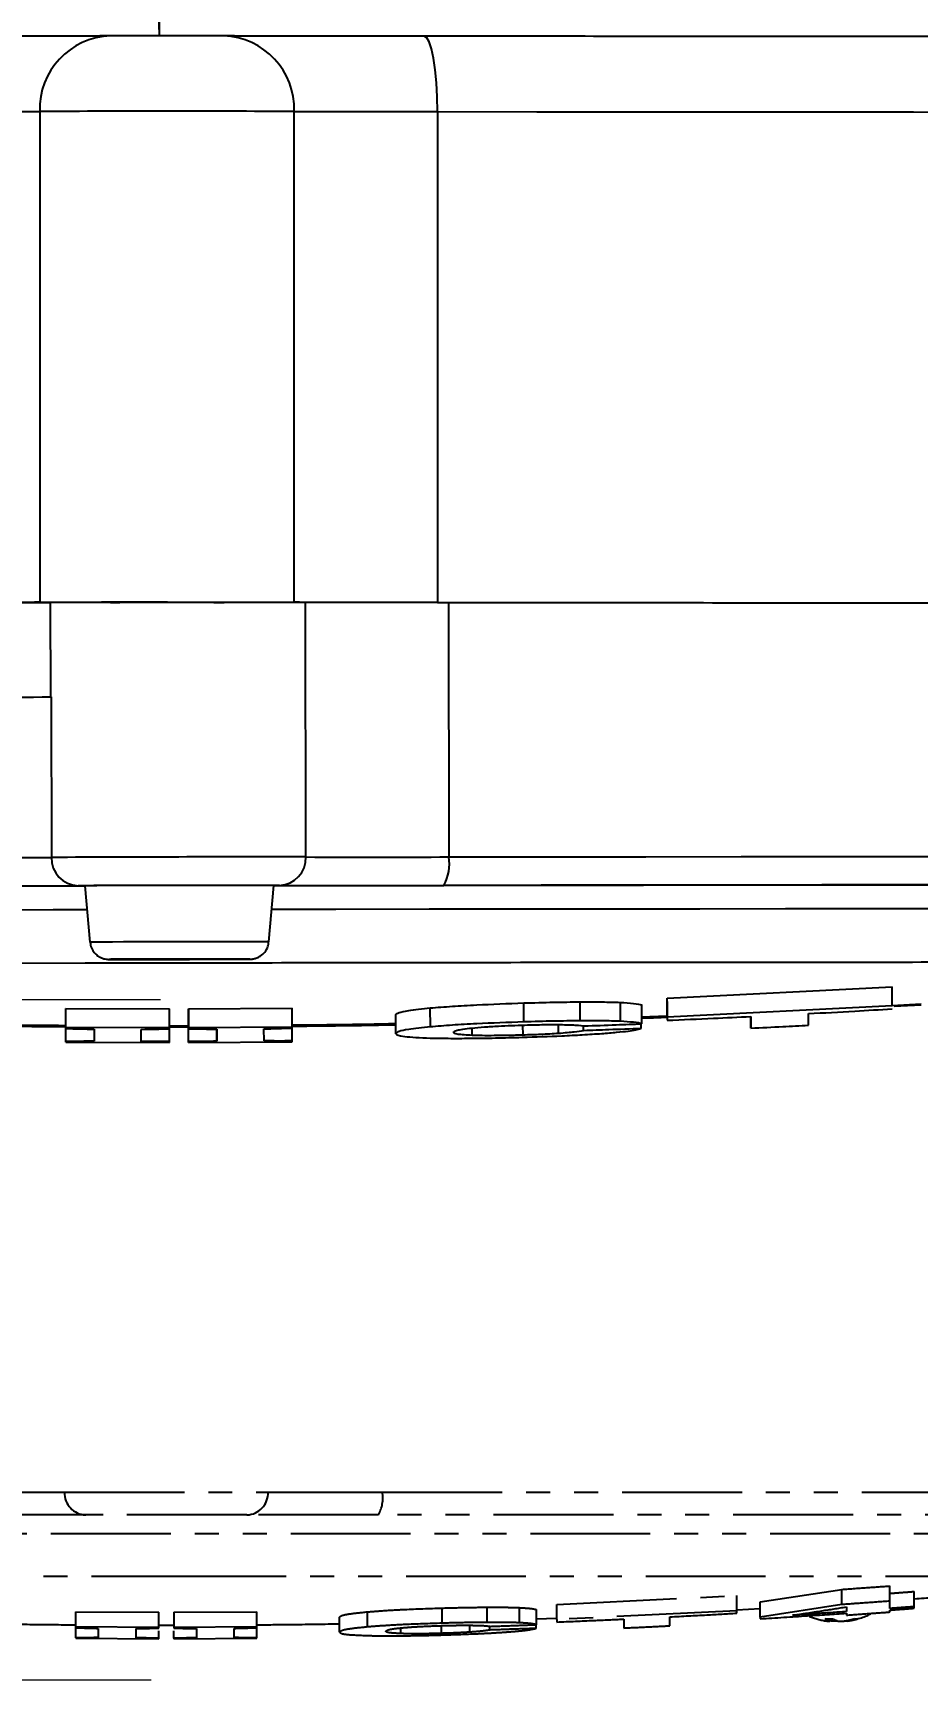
# Model space of a CAD drawing. Header units: millimetres. Extents: x 2104 to 4053, y 855 to 2233.
# Drawn here: x 2939.2 to 2986, y 954.3 to 1041.6 of the extents above; entities that cross this region are included whole.
import ezdxf

# ---------------------------------------------------------------- set-up
doc = ezdxf.new("R2010")
doc.units = ezdxf.units.MM
doc.linetypes.add('PHANTOM', pattern=[12.7, 6.35, -1.27, 1.27, -1.27, 1.27, -1.27])
doc.layers.add('标注', color=3, linetype='Continuous', lineweight=13)
doc.styles.add('SLDTEXTSTYLE1', font='txt.shx', dxfattribs={"width": 0.7, "bigfont": 'gbcbig.shx'})
doc.styles.get("Standard").update_dxf_attribs({"font": 'arial.ttf'})
doc.dimstyles.new('AM_ISO', dxfattribs={"dimtxt": 3.5, "dimasz": 3.5, "dimexe": 1, "dimexo": 1, "dimgap": 1.5, "dimtad": 1, "dimdsep": 46, "dimtxsty": 'Standard', "dimcen": 0, "dimclrd": 256, "dimclre": 256, "dimclrt": 2, "dimadec": 0, "dimazin": 2, "dimtp": 0.1, "dimtm": 0.1, "dimtfac": 0.71, "dimtdec": 3, "dimtmove": 0, "dimatfit": 3, "dimfxl": 0, "dimlwd": -1, "dimlwe": -1, "dimarcsym": 0})
doc.dimstyles.new('SLDDIMSTYLE12$0', dxfattribs={"dimtxt": 12, "dimasz": 10, "dimexe": 0, "dimexo": 0.0625, "dimgap": 0.875, "dimtad": 1, "dimdec": 1, "dimlfac": 1.8, "dimrnd": 1e-09, "dimzin": 12, "dimdsep": 46, "dimtxsty": 'SLDTEXTSTYLE1', "dimcen": 0.09, "dimdle": 8.16, "dimclrd": 3, "dimclre": 3, "dimadec": 0, "dimazin": 3, "dimtfac": 1, "dimtdec": 1, "dimtofl": 0, "dimtmove": 0, "dimatfit": 3, "dimfxl": 0, "dimfrac": 2, "dimtolj": 1, "dimlwd": 5, "dimlwe": 5, "dimarcsym": 0})

# ---------------------------------------------------------------- blocks, each defined once
blk = doc.blocks.new('*D54')
at = {"layer": 'Defpoints', "color": 0, "transparency": 16777216}
for p in [(2945.26, 1229.699), (2795.994, 990.362), (2946.013, 990.362)]:
    blk.add_point(p, dxfattribs=at)
at = {"layer": '标注', "linetype": 'ByBlock', "transparency": 16777216}
for p, q in [((2944.26, 1229.699), (2794.994, 1229.699)), ((2795.994, 1226.199), (2795.994, 993.862)), ((2945.013, 990.362), (2794.994, 990.362))]:
    blk.add_line(p, q, dxfattribs=at)
at = {"layer": '标注', "transparency": 16777216}
for points in [[(2795.411, 1226.199), (2796.578, 1226.199), (2795.994, 1229.699)], [(2795.411, 993.862), (2796.578, 993.862), (2795.994, 990.362)]]:
    blk.add_solid(points, dxfattribs=at)
at = {"layer": '标注', "color": 2, "transparency": 16777216, "insert": (2785.352, 1096.808), "char_height": 8, "attachment_point": 5, "rotation": 90}
blk.add_mtext('\\A1;{\\fSimSun|b0|i0|c134|p2;\\H2.28571x;245}', dxfattribs=at)
blk = doc.blocks.new('*D55')
at = {"layer": 'Defpoints', "color": 0, "transparency": 16777216}
for p in [(2946.013, 990.362), (2795.958, 954.327), (2945.523, 954.327)]:
    blk.add_point(p, dxfattribs=at)
at = {"layer": '标注', "color": 3, "lineweight": 5, "transparency": 16777216}
blk.add_line((2945.95, 990.362), (2795.958, 990.362), dxfattribs=at)
at = {"layer": '标注', "color": 3, "linetype": 'Continuous', "lineweight": 5, "transparency": 16777216}
for p, q in [((2795.958, 980.362), (2795.958, 964.327)), ((2945.461, 954.327), (2795.958, 954.327))]:
    blk.add_line(p, q, dxfattribs=at)
at = {"layer": '标注', "color": 3, "transparency": 16777216}
for points in [[(2794.291, 980.362), (2797.624, 980.362), (2795.958, 990.362)], [(2794.291, 964.327), (2797.624, 964.327), (2795.958, 954.327)]]:
    blk.add_solid(points, dxfattribs=at)
at = {"layer": '标注', "color": 0, "transparency": 16777216, "insert": (2783.654, 971.168), "char_height": 10, "attachment_point": 5, "rotation": 90, "style": 'SLDTEXTSTYLE1'}
blk.add_mtext('\\A1;{\\H2.28571x;45}', dxfattribs=at)

msp = doc.modelspace()

# ---------------------------------------------------------------- linework, layer by layer
at = {"color": 7, "linetype": 'Continuous', "lineweight": 25}
for p, q in [((2945.895, 1041.393), (2945.788, 1046.393)), ((2945.895, 1041.409), (2945.895, 1046.393)), ((2939.553, 1037.411), (2939.553, 1011.411)), ((2953.033, 1011.423), (2953.033, 1037.411)), ((2960.625, 1037.399), (2960.625, 1011.399)), ((2940.112, 1011.398), (2940.12, 1006.398)), ((2953.657, 997.922), (2953.634, 1011.422)), ((2961.207, 1011.398), (2961.23, 997.923)), ((2940.162, 1006.399), (2940.177, 997.899)), ((2941.948, 996.397), (2942.214, 993.41)), ((2943.948, 996.408), (2943.948, 996.408)), ((2949.948, 996.418), (2949.948, 996.419)), ((2951.692, 993.426), (2951.948, 996.414)), ((2965.195, 989.186), (2965.193, 990.188)), ((2968.178, 989.244), (2968.177, 990.247)), ((2970.302, 990.22), (2970.304, 989.218)), ((2972.789, 990.439), (2984.703, 991.045)), ((2972.791, 989.436), (2972.789, 990.439)), ((2972.79, 990.274), (2972.791, 989.271)), ((2984.704, 990.041), (2984.703, 991.045)), ((2940.931, 989.897), (2946.431, 989.879)), ((2940.932, 988.895), (2940.931, 989.897)), ((2940.933, 988.832), (2940.931, 989.834)), ((2946.432, 988.877), (2946.431, 989.879)), ((2947.431, 989.88), (2952.931, 989.917)), ((2947.431, 989.818), (2947.431, 989.88)), ((2947.431, 989.88), (2947.432, 988.878)), ((2947.433, 988.816), (2947.431, 989.818)), ((2952.932, 988.915), (2952.931, 989.917)), ((2958.414, 988.561), (2958.412, 989.562)), ((2960.246, 988.922), (2960.244, 989.924)), ((2971.416, 989.453), (2972.791, 989.505)), ((2971.447, 989.086), (2971.446, 990.088)), ((2984.704, 990.041), (2972.791, 989.436)), ((2977.221, 989.47), (2977.222, 988.857)), ((2977.222, 988.857), (2977.221, 989.47)), ((2980.276, 989.011), (2980.275, 989.625)), ((2984.704, 990.059), (2986.252, 990.15)), ((2986.252, 990.079), (2984.816, 990)), ((2946.432, 988.877), (2940.932, 988.895)), ((2940.934, 988.158), (2940.933, 988.832)), ((2940.934, 988.117), (2940.933, 988.832)), ((2942.433, 988.798), (2942.434, 988.165)), ((2942.433, 988.798), (2942.434, 988.165)), ((2944.934, 988.157), (2944.933, 988.79)), ((2946.432, 988.986), (2946.932, 988.986)), ((2946.932, 988.903), (2946.432, 988.903)), ((2946.433, 988.814), (2946.432, 988.877)), ((2946.434, 988.14), (2946.433, 988.814)), ((2946.932, 988.986), (2947.432, 988.988)), ((2947.432, 988.905), (2946.932, 988.903)), ((2947.432, 989.101), (2947.432, 989.142)), ((2952.932, 988.915), (2947.432, 988.878)), ((2947.432, 988.878), (2947.433, 988.816)), ((2947.434, 988.141), (2947.433, 988.816)), ((2947.434, 988.1), (2947.433, 988.816)), ((2948.933, 988.796), (2948.934, 988.164)), ((2948.934, 988.164), (2948.933, 988.796)), ((2951.434, 988.181), (2951.433, 988.813)), ((2952.934, 988.178), (2952.932, 988.853)), ((2962.464, 988.47), (2962.464, 988.858)), ((2965.155, 988.486), (2965.154, 989.017)), ((2967.039, 988.572), (2967.038, 989.041)), ((2968.362, 988.72), (2968.362, 988.976)), ((2971.417, 988.833), (2971.417, 989.085)), ((2940.934, 988.117), (2946.434, 988.099)), ((2946.434, 988.099), (2946.434, 988.14)), ((2947.434, 988.141), (2947.434, 988.1)), ((2947.434, 988.1), (2952.934, 988.137))]:
    msp.add_line(p, q, dxfattribs=at)
at = {"color": 7, "linetype": 'PHANTOM', "lineweight": 25}
for p, q in [((2934.807, 964.277), (2940.865, 964.277)), ((2940.865, 964.277), (2951.649, 964.277)), ((2951.649, 964.277), (2957.707, 964.277)), ((2957.707, 964.277), (3009.224, 964.277)), ((2941.988, 963.077), (2935.021, 963.077)), ((2950.526, 963.077), (2941.988, 963.077)), ((2957.492, 963.077), (2950.526, 963.077)), ((3008.044, 963.077), (2957.492, 963.077)), ((2889.347, 962.087), (3003.166, 962.087)), ((2891.491, 959.826), (2946.257, 959.826)), ((2966.944, 958.332), (2976.476, 958.8)), ((2976.476, 957.997), (2976.476, 958.8)), ((2977.714, 958.468), (2982.048, 959.13)), ((2982.048, 958.327), (2982.048, 959.13)), ((2984.59, 958.508), (2984.59, 959.312)), ((2985.885, 958.214), (2985.885, 959.017)), ((2941.457, 957.942), (2945.857, 957.92)), ((2941.457, 957.14), (2941.457, 957.942)), ((2945.857, 957.118), (2945.857, 957.92)), ((2946.657, 957.92), (2951.057, 957.942)), ((2946.657, 957.92), (2946.657, 957.118)), ((2951.057, 957.14), (2951.057, 957.942)), ((2956.908, 957.138), (2956.908, 957.94)), ((2960.867, 957.34), (2960.867, 958.141)), ((2963.254, 957.383), (2963.254, 958.185)), ((2964.955, 958.163), (2964.955, 957.361)), ((2965.869, 957.259), (2965.869, 958.061)), ((2966.944, 957.53), (2966.944, 958.332)), ((2976.476, 957.997), (2966.944, 957.53)), ((2976.476, 958.043), (2977.714, 958.114)), ((2977.714, 957.665), (2977.714, 958.468)), ((2982.048, 958.327), (2977.714, 957.665)), ((2984.59, 958.117), (2984.59, 958.508)), ((2945.857, 957.118), (2941.457, 957.14)), ((2941.457, 956.572), (2941.457, 957.126)), ((2942.657, 957.063), (2942.657, 956.575)), ((2944.657, 956.565), (2944.657, 957.053)), ((2945.857, 957.233), (2946.257, 957.232)), ((2945.857, 957.07), (2945.857, 957.118)), ((2946.257, 957.232), (2946.657, 957.233)), ((2951.057, 957.14), (2946.657, 957.118)), ((2946.657, 957.118), (2946.657, 957.07)), ((2947.857, 957.053), (2947.857, 956.565)), ((2949.857, 956.575), (2949.857, 957.063)), ((2951.057, 956.572), (2951.057, 957.092)), ((2955.441, 956.861), (2955.441, 957.662)), ((2958.682, 956.788), (2958.682, 957.087)), ((2960.834, 956.799), (2960.834, 957.209)), ((2962.342, 956.864), (2962.342, 957.226)), ((2963.401, 956.978), (2963.401, 957.175)), ((2965.845, 957.574), (2966.944, 957.614)), ((2965.845, 957.064), (2965.845, 957.258)), ((2970.488, 957.555), (2970.488, 957.083)), ((2972.932, 957.202), (2972.932, 957.675)), ((2981.387, 957.452), (2981.387, 957.573)), ((2981.406, 957.444), (2981.406, 957.573)), ((2981.44, 957.452), (2981.44, 957.574)), ((2981.754, 957.482), (2981.754, 957.452)), ((2982.179, 957.457), (2982.179, 957.444)), ((2982.328, 957.481), (2982.328, 957.452)), ((2941.457, 956.54), (2945.857, 956.518)), ((2945.857, 956.55), (2945.857, 956.93)), ((2945.857, 956.518), (2945.857, 956.55)), ((2946.657, 956.55), (2946.657, 956.93)), ((2946.657, 956.55), (2946.657, 956.518)), ((2946.657, 956.518), (2951.057, 956.54))]:
    msp.add_line(p, q, dxfattribs=at)
at = {"color": 7, "linetype": 'Continuous', "lineweight": 25, "flags": 128}
for points in [[(2960.625, 1037.399), (2960.612, 1038.179), (2960.572, 1038.929), (2960.507, 1039.62), (2960.419, 1040.225), (2960.313, 1040.721), (2960.191, 1041.09), (2960.059, 1041.316), (2959.922, 1041.391)], [(2960.625, 1037.399), (2965.888, 1037.397), (2971.063, 1037.394), (2976.128, 1037.391), (2981.058, 1037.386), (2985.833, 1037.382), (2990.43, 1037.377), (2994.828, 1037.371), (2999.008, 1037.364), (3002.951, 1037.357), (3006.638, 1037.35), (3010.054, 1037.342), (3013.182, 1037.334), (3016.009, 1037.325), (3018.522, 1037.316), (3020.708, 1037.307), (3022.56, 1037.298), (3024.068, 1037.288), (3025.224, 1037.278)], [(2951.995, 1011.424), (2952.912, 1011.423), (2953.634, 1011.422)], [(2961.23, 997.923), (2966.489, 997.93), (2971.659, 997.936), (2976.718, 997.941), (2981.642, 997.945), (2986.409, 997.949), (2990.997, 997.951), (2995.385, 997.953), (2999.555, 997.954), (3003.486, 997.954), (3007.161, 997.952), (3010.563, 997.95), (3013.678, 997.947), (3016.49, 997.944), (3018.988, 997.939), (3021.159, 997.933), (3022.995, 997.927), (3024.486, 997.92), (3025.626, 997.912)], [(2941.95, 996.375), (2941.897, 996.375), (2936.9, 996.366), (2931.952, 996.356), (2927.079, 996.345), (2922.305, 996.334), (2917.654, 996.322), (2913.148, 996.31), (2908.81, 996.298), (2904.663, 996.286), (2900.726, 996.273), (2897.019, 996.26), (2893.56, 996.247), (2890.368, 996.235), (2887.457, 996.222), (2884.843, 996.209), (2882.537, 996.197), (2880.553, 996.185), (2878.899, 996.173), (2877.584, 996.162), (2876.614, 996.151), (2875.995, 996.14), (2875.729, 996.13), (2875.718, 996.128)], [(2946.92, 996.415), (2945.574, 996.413), (2944.32, 996.41), (2943.243, 996.406), (2942.416, 996.403), (2941.897, 996.399), (2941.72, 996.397), (2941.897, 996.394), (2941.948, 996.394)], [(2951.948, 996.412), (2952.12, 996.414), (2951.942, 996.417), (2951.423, 996.418), (2950.597, 996.419), (2949.52, 996.418), (2948.265, 996.417), (2946.92, 996.415)], [(3018.121, 996.372), (3018.11, 996.374), (3017.844, 996.383), (3017.225, 996.392), (3016.255, 996.399), (3014.94, 996.406), (3013.287, 996.412), (3011.302, 996.418), (3008.997, 996.422), (3006.382, 996.426), (3003.471, 996.428), (3000.279, 996.43), (2996.821, 996.431), (2993.114, 996.431), (2989.177, 996.43), (2985.029, 996.429), (2980.692, 996.426), (2976.186, 996.422), (2971.534, 996.418), (2966.76, 996.413), (2961.887, 996.407), (2956.94, 996.4), (2951.946, 996.392)], [(3024.153, 996.409), (3023.034, 996.417), (3021.571, 996.424), (3019.77, 996.43), (3017.639, 996.435), (3015.188, 996.44), (3012.428, 996.444), (3009.372, 996.447), (3006.034, 996.449), (3002.427, 996.45), (2998.57, 996.45), (2994.479, 996.449), (2990.173, 996.448), (2985.671, 996.445), (2980.993, 996.442), (2976.162, 996.437), (2971.198, 996.432), (2966.124, 996.426), (2960.964, 996.42)], [(2875.785, 994.891), (2875.961, 994.901), (2876.488, 994.911), (2877.363, 994.922), (2878.582, 994.933), (2880.139, 994.945), (2882.026, 994.957), (2884.234, 994.969), (2886.752, 994.982), (2889.568, 994.994), (2892.667, 995.007), (2896.034, 995.02), (2899.653, 995.032), (2903.506, 995.045), (2907.574, 995.057), (2911.836, 995.07), (2916.271, 995.082), (2920.859, 995.093), (2925.575, 995.104), (2930.396, 995.115), (2935.3, 995.125), (2940.26, 995.135), (2942.06, 995.139)], [(2951.84, 995.155), (2955.242, 995.161), (2960.186, 995.168), (2965.065, 995.174), (2969.854, 995.179), (2974.529, 995.184), (2979.069, 995.188), (2983.449, 995.191), (2987.648, 995.193), (2991.646, 995.194), (2995.423, 995.194), (2998.961, 995.194), (3002.24, 995.192), (3005.247, 995.19), (3007.965, 995.187), (3010.381, 995.182), (3012.483, 995.177), (3014.261, 995.172), (3015.706, 995.165), (3016.811, 995.158), (3017.571, 995.15), (3017.981, 995.141), (3018.059, 995.135)], [(2878.476, 992.068), (2878.55, 992.076), (2878.969, 992.086), (2879.745, 992.097), (2880.874, 992.108), (2882.35, 992.119), (2884.166, 992.131), (2886.311, 992.143), (2888.775, 992.155), (2891.544, 992.168), (2894.604, 992.18), (2897.939, 992.193), (2901.531, 992.206), (2905.362, 992.218), (2909.411, 992.23), (2913.658, 992.243), (2918.079, 992.254), (2922.651, 992.266), (2927.352, 992.277), (2932.155, 992.287), (2937.035, 992.298), (2941.968, 992.307), (2946.927, 992.316)], [(2948.384, 992.501), (2949.383, 992.504), (2950.144, 992.507), (2950.593, 992.51), (2950.686, 992.512), (2950.414, 992.514), (2949.803, 992.515), (2948.913, 992.515), (2947.832, 992.514), (2946.664, 992.512), (2945.526, 992.51), (2944.527, 992.507), (2943.766, 992.504), (2943.316, 992.501), (2943.213, 992.499)]]:
    msp.add_lwpolyline(points, dxfattribs=at)
at = {"color": 7, "linetype": 'PHANTOM', "lineweight": 25, "flags": 128}
msp.add_lwpolyline([(2981.792, 957.466), (2981.784, 957.463), (2981.754, 957.452)], dxfattribs=at)
at = {"color": 7, "linetype": 'Continuous', "lineweight": 25}
for centre, radius, start, end in [((2943.428, 1037.533), 3.877, 91.86977, 181.80319), ((2948.046, 494.772), 546.642, 89.80869, 90.2432), ((2949.162, 1037.537), 3.873, 358.13314, 88.05866), ((2932.443, 3152.804), 2115.405, 269.988017, 270.192574), ((2946.3, -1229.286), 2266.706, 89.829797, 90.170542), ((2960.189, 3188.766), 2151.367, 269.809417, 270.011615), ((2929.501, 3118.53), 2107.158, 270.090606, 270.288526), ((2948.79, -753.549), 1764.969, 90.079983, 90.281729), ((2955.43, 1655.501), 644.081, 269.840259, 269.96665), ((2929.385, 3133.638), 2127.267, 270.086324, 270.290278), ((2929.4, 3125.138), 2127.267, 270.086324, 270.290278), ((2941.632, 997.855), 1.456, 178.27966, 268.1007), ((2950.789, -1262.331), 2260.255, 89.927294, 90.269014), ((2952.202, 997.873), 1.456, 272.09558, 1.91662), ((2957.146, 3125.167), 2127.249, 269.90603, 270.109985), ((2958.918, 997.556), 2.34, 330.93586, 9.01036), ((2929.19, 3442.726), 2446.357, 270.086324, 270.290278), ((2950.037, -823.357), 1819.776, 89.930149, 90.266159), ((2948.739, -49.112), 1045.531, 89.82415, 90.372159), ((2956.268, 3442.751), 2446.336, 269.90603, 270.109985), ((2948.651, 2.548), 990.883, 89.82415, 90.372159), ((2943.516, 1010.247), 17.751, 269.02169, 270.18065), ((2944.674, 2315.636), 1323.139, 269.952264, 270.160643)]:
    msp.add_arc(centre, radius, start, end, dxfattribs=at)
at = {"color": 7, "linetype": 'PHANTOM', "lineweight": 25}
for centre, radius, start, end in [((2942.028, 964.239), 1.164, 178.17325, 268.0486), ((2950.486, 964.239), 1.164, 271.9514, 1.82675), ((2955.869, 963.986), 1.861, 330.73437, 8.97898), ((2981.792, 961.416), 4, 248.43538, 262.15499), ((2981.37, 961.402), 3.829, 266.67916, 273.32084), ((2981.639, 958.213), 0.801, 232.24271, 251.69932), ((2982.082, 958.213), 0.801, 232.24271, 251.69932), ((2981.696, 960.869), 3.446, 277.47658, 287.3325), ((2981.879, 960.869), 3.446, 277.47658, 287.3325), ((2981.792, 961.416), 4, 279.04035, 296.36804), ((2982.814, 958.229), 0.656, 261.96957, 278.03043)]:
    msp.add_arc(centre, radius, start, end, dxfattribs=at)
at = {"color": 7, "linetype": 'Continuous', "lineweight": 25}
for points, knots in [([(2943.302, 1041.408), (2942.808, 1041.406), (2941.802, 1041.402), (2939.278, 1041.397), (2936.213, 1041.393), (2933.877, 1041.392), (2932.728, 1041.391)], [0, 0, 0, 0, 0.245796, 0.5, 0.754204, 1, 1, 1, 1]), ([(2946.291, 1041.412), (2945.975, 1041.412), (2945.329, 1041.412), (2944.444, 1041.411), (2943.715, 1041.41), (2943.437, 1041.409), (2943.302, 1041.408)], [0, 0, 0, 0, 0.244178, 0.5, 0.755822, 1, 1, 1, 1]), ([(2949.293, 1041.408), (2949.156, 1041.409), (2948.875, 1041.41), (2948.14, 1041.411), (2947.253, 1041.412), (2946.607, 1041.412), (2946.291, 1041.412)], [0, 0, 0, 0, 0.244178, 0.5, 0.755822, 1, 1, 1, 1]), ([(2959.922, 1041.391), (2958.772, 1041.392), (2956.432, 1041.393), (2953.354, 1041.397), (2950.813, 1041.402), (2949.794, 1041.406), (2949.293, 1041.408)], [0, 0, 0, 0, 0.245796, 0.5, 0.754204, 1, 1, 1, 1]), ([(3021.291, 1041.277), (3020.777, 1041.281), (3019.74, 1041.29), (3017.275, 1041.304), (3014.108, 1041.317), (3010.179, 1041.329), (3005.53, 1041.341), (3000.228, 1041.352), (2994.349, 1041.362), (2987.982, 1041.371), (2981.256, 1041.378), (2974.279, 1041.384), (2967.174, 1041.389), (2962.325, 1041.391), (2959.922, 1041.391)], [0, 0, 0, 0, 0.079959, 0.161371, 0.244142, 0.328893, 0.414216, 0.5, 0.585778, 0.671102, 0.755858, 0.838624, 0.920039, 1, 1, 1, 1]), ([(2943.922, 1011.403), (2943.779, 1011.403), (2943.397, 1011.404), (2943.233, 1011.406), (2943.45, 1011.408), (2944.118, 1011.41), (2945.114, 1011.411), (2945.899, 1011.412), (2946.291, 1011.412)], [0, 0, 0, 0, 0.106545, 0.285236, 0.463927, 0.642618, 0.821309, 1, 1, 1, 1]), ([(2946.291, 1011.412), (2946.683, 1011.412), (2947.467, 1011.411), (2948.48, 1011.41), (2949.106, 1011.408), (2949.376, 1011.407), (2949.3, 1011.406), (2949.299, 1011.406)], [0, 0, 0, 0, 0.249506, 0.499013, 0.748519, 0.998025, 1, 1, 1, 1]), ([(2960.625, 1011.399), (2963.261, 1011.398), (2968.532, 1011.396), (2976.176, 1011.391), (2983.53, 1011.384), (2990.504, 1011.377), (2997.033, 1011.368), (3003.044, 1011.358), (3008.495, 1011.346), (3013.262, 1011.334), (3016.568, 1011.324), (3018.024, 1011.318), (3018.371, 1011.317)], [0, 0, 0, 0, 0.107373, 0.214746, 0.322119, 0.429492, 0.536866, 0.644239, 0.751612, 0.858985, 0.966358, 1, 1, 1, 1]), ([(2942.224, 993.405), (2942.239, 993.301), (2942.27, 993.103), (2942.426, 992.863), (2942.603, 992.694), (2942.78, 992.59), (2942.934, 992.534), (2943.048, 992.511), (2943.117, 992.503), (2943.149, 992.501), (2943.17, 992.5), (2943.191, 992.499), (2943.235, 992.498), (2943.31, 992.497), (2943.507, 992.497), (2943.6, 992.497)], [0, 0, 0, 0, 0.103576, 0.19975, 0.28026, 0.348068, 0.403252, 0.444498, 0.464879, 0.477985, 0.491496, 0.513354, 0.565031, 0.796248, 1, 1, 1, 1]), ([(2948.385, 992.501), (2948.556, 992.502), (2949.055, 992.503), (2949.767, 992.505), (2950.386, 992.508), (2950.629, 992.51), (2950.703, 992.512), (2950.727, 992.512), (2950.762, 992.514), (2950.809, 992.518), (2950.91, 992.532), (2951.062, 992.575), (2951.276, 992.682), (2951.492, 992.881), (2951.651, 993.146), (2951.669, 993.338), (2951.676, 993.417)], [0, 0, 0, 0, 0.098599, 0.2879, 0.477782, 0.668148, 0.716726, 0.743344, 0.752788, 0.761054, 0.775718, 0.806798, 0.843644, 0.899911, 0.958605, 1, 1, 1, 1]), ([(2945.69, 992.5), (2945.406, 992.5), (2945.066, 992.5), (2944.757, 992.5), (2944.675, 992.5), (2944.805, 992.502), (2944.937, 992.503), (2944.92, 992.504), (2945.008, 992.505), (2945.243, 992.506), (2945.554, 992.506), (2946.094, 992.508), (2946.611, 992.509), (2947.065, 992.51), (2947.335, 992.511), (2947.735, 992.511), (2948.16, 992.511), (2948.846, 992.511), (2949.153, 992.511), (2949.234, 992.511), (2949.105, 992.509), (2948.972, 992.508), (2948.989, 992.507), (2948.901, 992.506), (2948.666, 992.505), (2948.356, 992.505), (2947.816, 992.503), (2947.298, 992.502), (2946.845, 992.501), (2946.574, 992.5), (2946.177, 992.5), (2945.912, 992.5), (2945.69, 992.5)], [0, 0, 0, 0, 0.066265, 0.079332, 0.091749, 0.120574, 0.19854, 0.226761, 0.249845, 0.26589, 0.284505, 0.318085, 0.379426, 0.408251, 0.420668, 0.433735, 0.5, 0.566265, 0.579332, 0.591749, 0.620574, 0.69854, 0.726761, 0.749845, 0.76589, 0.784505, 0.818085, 0.879426, 0.908251, 0.920668, 0.933735, 1, 1, 1, 1]), ([(2946.927, 992.316), (2949.567, 992.32), (2954.959, 992.329), (2963.086, 992.34), (2971.251, 992.349), (2979.245, 992.356), (2986.849, 992.36), (2993.844, 992.362), (2999.866, 992.36), (3004.85, 992.355), (3008.798, 992.349), (3011.824, 992.34), (3013.906, 992.329), (3015.158, 992.318), (3015.309, 992.309), (3015.384, 992.304)], [0, 0, 0, 0, 0.073675, 0.150434, 0.229885, 0.311524, 0.394751, 0.478886, 0.563205, 0.640041, 0.715869, 0.790184, 0.862545, 0.932581, 1, 1, 1, 1]), ([(2960.244, 989.924), (2960.616, 989.955), (2961.33, 990.014), (2963.006, 990.111), (2964.345, 990.158), (2965.193, 990.188)], [0, 0, 0, 0, 0.285186, 0.547507, 1, 1, 1, 1]), ([(2965.193, 990.188), (2965.724, 990.203), (2966.749, 990.232), (2967.712, 990.242), (2968.177, 990.247)], [0, 0, 0, 0, 0.517483, 1, 1, 1, 1]), ([(2968.177, 990.247), (2968.584, 990.248), (2969.4, 990.25), (2970.002, 990.23), (2970.302, 990.22)], [0, 0, 0, 0, 0.4995071, 1, 1, 1, 1]), ([(2970.302, 990.22), (2970.56, 990.204), (2971.132, 990.17), (2971.335, 990.117), (2971.446, 990.088)], [0, 0, 0, 0, 0.4507327, 1, 1, 1, 1]), ([(2972.79, 990.274), (2972.79, 990.304), (2972.789, 990.357), (2972.789, 990.414), (2972.789, 990.439)], [0, 0, 0, 0, 0.554794, 1, 1, 1, 1]), ([(2940.931, 989.834), (2940.931, 989.845), (2940.931, 989.866), (2940.931, 989.887), (2940.931, 989.897)], [0, 0, 0, 0, 0.556974, 1, 1, 1, 1]), ([(2958.412, 989.562), (2958.445, 989.603), (2958.504, 989.676), (2959.064, 989.798), (2959.823, 989.879), (2960.244, 989.924)], [0, 0, 0, 0, 0.35254, 0.639891, 1, 1, 1, 1]), ([(2972.791, 989.422), (2972.681, 989.417), (2972.224, 989.397), (2971.765, 989.383), (2971.416, 989.373)], [0, 0, 0, 0, 0.240813, 1, 1, 1, 1]), ([(2972.791, 989.271), (2973.611, 989.306), (2975.088, 989.369), (2976.564, 989.439), (2977.221, 989.47)], [0, 0, 0, 0, 0.555156, 1, 1, 1, 1]), ([(2972.791, 989.436), (2972.791, 989.405), (2972.791, 989.348), (2972.791, 989.295), (2972.791, 989.271)], [0, 0, 0, 0, 0.565204, 1, 1, 1, 1]), ([(2980.275, 989.625), (2981.094, 989.67), (2982.571, 989.749), (2984.047, 989.837), (2984.705, 989.876)], [0, 0, 0, 0, 0.554411, 1, 1, 1, 1]), ([(2935.337, 989.064), (2936.188, 989.05), (2938.052, 989.021), (2939.918, 989.01), (2940.932, 989.004)], [0, 0, 0, 0, 0.456405, 1, 1, 1, 1]), ([(2940.932, 988.921), (2940.335, 988.924), (2938.469, 988.935), (2936.605, 988.961), (2935.338, 988.978)], [0, 0, 0, 0, 0.320276, 1, 1, 1, 1]), ([(2940.932, 989.117), (2940.932, 989.125), (2940.932, 989.138), (2940.932, 989.152), (2940.932, 989.159)], [0, 0, 0, 0, 0.555505, 1, 1, 1, 1]), ([(2940.932, 988.895), (2940.932, 988.883), (2940.932, 988.862), (2940.933, 988.841), (2940.933, 988.832)], [0, 0, 0, 0, 0.563026, 1, 1, 1, 1]), ([(2940.933, 988.832), (2941.188, 988.829), (2941.714, 988.823), (2942.188, 988.806), (2942.433, 988.798)], [0, 0, 0, 0, 0.485253, 1, 1, 1, 1]), ([(2944.933, 988.79), (2945.174, 988.796), (2945.648, 988.81), (2946.174, 988.813), (2946.433, 988.814)], [0, 0, 0, 0, 0.508208, 1, 1, 1, 1]), ([(2947.433, 988.816), (2947.691, 988.815), (2948.217, 988.814), (2948.692, 988.802), (2948.933, 988.796)], [0, 0, 0, 0, 0.491793, 1, 1, 1, 1]), ([(2951.433, 988.813), (2951.677, 988.823), (2952.151, 988.841), (2952.677, 988.849), (2952.933, 988.853)], [0, 0, 0, 0, 0.514749, 1, 1, 1, 1]), ([(2952.932, 989.025), (2953.744, 989.032), (2955.572, 989.049), (2957.398, 989.082), (2958.413, 989.1)], [0, 0, 0, 0, 0.444059, 1, 1, 1, 1]), ([(2958.413, 989.019), (2957.605, 989.004), (2955.78, 988.969), (2953.952, 988.952), (2952.932, 988.942)], [0, 0, 0, 0, 0.442288, 1, 1, 1, 1]), ([(2952.933, 988.853), (2952.932, 988.864), (2952.932, 988.885), (2952.932, 988.906), (2952.932, 988.915)], [0, 0, 0, 0, 0.556974, 1, 1, 1, 1]), ([(2960.246, 988.922), (2959.824, 988.877), (2959.066, 988.796), (2958.506, 988.674), (2958.446, 988.601), (2958.414, 988.561)], [0, 0, 0, 0, 0.36011, 0.647462, 1, 1, 1, 1]), ([(2958.414, 988.561), (2958.468, 988.506), (2958.568, 988.405), (2959.715, 988.354), (2960.234, 988.331)], [0, 0, 0, 0, 0.54774, 1, 1, 1, 1]), ([(2965.195, 989.186), (2964.347, 989.156), (2963.007, 989.109), (2961.332, 989.012), (2960.618, 988.953), (2960.246, 988.922)], [0, 0, 0, 0, 0.452493, 0.714814, 1, 1, 1, 1]), ([(2961.469, 988.627), (2961.499, 988.666), (2961.545, 988.724), (2961.936, 988.802), (2962.283, 988.842), (2962.456, 988.861)], [0, 0, 0, 0, 0.501448, 0.75111, 1, 1, 1, 1]), ([(2962.464, 988.47), (2962.175, 988.487), (2961.528, 988.525), (2961.49, 988.591), (2961.469, 988.627)], [0, 0, 0, 0, 0.448512, 1, 1, 1, 1]), ([(2962.456, 988.861), (2962.662, 988.881), (2963.052, 988.917), (2964.006, 988.976), (2964.777, 989.004), (2965.256, 989.022)], [0, 0, 0, 0, 0.296714, 0.56253, 1, 1, 1, 1]), ([(2965.155, 988.486), (2964.893, 988.479), (2964.37, 988.465), (2963.624, 988.456), (2962.968, 988.457), (2962.632, 988.465), (2962.464, 988.47)], [0, 0, 0, 0, 0.253705, 0.504972, 0.753884, 1, 1, 1, 1]), ([(2965.115, 988.372), (2965.822, 988.396), (2966.927, 988.434), (2968.347, 988.506), (2968.994, 988.549), (2969.328, 988.572)], [0, 0, 0, 0, 0.462063, 0.722152, 1, 1, 1, 1]), ([(2967.039, 988.572), (2966.732, 988.553), (2966.153, 988.519), (2965.474, 988.496), (2965.155, 988.486)], [0, 0, 0, 0, 0.531035, 1, 1, 1, 1]), ([(2968.178, 989.244), (2967.714, 989.24), (2966.751, 989.229), (2965.725, 989.201), (2965.195, 989.186)], [0, 0, 0, 0, 0.482517, 1, 1, 1, 1]), ([(2965.256, 989.022), (2965.603, 989.03), (2966.312, 989.047), (2967.144, 989.044), (2967.67, 989.033), (2968.106, 989.014), (2968.277, 988.989), (2968.393, 988.973)], [0, 0, 0, 0, 0.233217, 0.476546, 0.60225, 0.732009, 1, 1, 1, 1]), ([(2968.362, 988.72), (2968.213, 988.695), (2967.988, 988.658), (2967.524, 988.609), (2967.2, 988.584), (2967.039, 988.572)], [0, 0, 0, 0, 0.498783, 0.750565, 1, 1, 1, 1]), ([(2970.304, 989.218), (2970.003, 989.228), (2969.402, 989.247), (2968.586, 989.245), (2968.178, 989.244)], [0, 0, 0, 0, 0.500493, 1, 1, 1, 1]), ([(2971.417, 988.833), (2970.843, 988.811), (2969.825, 988.772), (2968.806, 988.736), (2968.362, 988.72)], [0, 0, 0, 0, 0.564134, 1, 1, 1, 1]), ([(2968.393, 988.973), (2968.96, 988.993), (2969.978, 989.029), (2970.996, 989.069), (2971.447, 989.086)], [0, 0, 0, 0, 0.556828, 1, 1, 1, 1]), ([(2969.328, 988.572), (2969.6, 988.594), (2970.144, 988.638), (2970.964, 988.725), (2971.236, 988.79), (2971.417, 988.833)], [0, 0, 0, 0, 0.250013, 0.500775, 1, 1, 1, 1]), ([(2971.447, 989.086), (2971.336, 989.115), (2971.134, 989.167), (2970.562, 989.202), (2970.304, 989.218)], [0, 0, 0, 0, 0.549267, 1, 1, 1, 1]), ([(2977.222, 988.857), (2977.786, 988.884), (2978.804, 988.934), (2979.822, 988.988), (2980.276, 989.011)], [0, 0, 0, 0, 0.55383, 1, 1, 1, 1]), ([(2942.434, 988.165), (2942.196, 988.162), (2941.722, 988.154), (2941.196, 988.157), (2940.934, 988.158)], [0, 0, 0, 0, 0.50186, 1, 1, 1, 1]), ([(2940.934, 988.158), (2940.934, 988.15), (2940.934, 988.136), (2940.934, 988.122), (2940.934, 988.117)], [0, 0, 0, 0, 0.564495, 1, 1, 1, 1]), ([(2946.434, 988.14), (2946.176, 988.14), (2945.65, 988.142), (2945.175, 988.152), (2944.934, 988.157)], [0, 0, 0, 0, 0.49078, 1, 1, 1, 1]), ([(2948.934, 988.164), (2948.692, 988.158), (2948.218, 988.146), (2947.692, 988.143), (2947.434, 988.141)], [0, 0, 0, 0, 0.509216, 1, 1, 1, 1]), ([(2952.934, 988.178), (2952.672, 988.176), (2952.146, 988.172), (2951.672, 988.178), (2951.434, 988.181)], [0, 0, 0, 0, 0.49814, 1, 1, 1, 1]), ([(2952.934, 988.137), (2952.934, 988.145), (2952.934, 988.158), (2952.934, 988.172), (2952.934, 988.178)], [0, 0, 0, 0, 0.555505, 1, 1, 1, 1]), ([(2960.234, 988.331), (2960.542, 988.325), (2961.17, 988.313), (2962.359, 988.317), (2963.701, 988.334), (2964.639, 988.359), (2965.115, 988.372)], [0, 0, 0, 0, 0.239072, 0.485952, 0.739492, 1, 1, 1, 1])]:
    msp.add_open_spline(points, degree=3, knots=knots, dxfattribs=at)
for points in [[(2939.553, 1011.411), (2939.193, 1011.409), (2938.473, 1011.406), (2936.676, 1011.403), (2934.503, 1011.4), (2932.834, 1011.399), (2932, 1011.399)], [(2939.553, 1011.411), (2939.866, 1011.412), (2940.493, 1011.414), (2942.127, 1011.417), (2944.096, 1011.419), (2946.278, 1011.42), (2948.461, 1011.419), (2950.437, 1011.417), (2952.08, 1011.414), (2952.715, 1011.412), (2953.033, 1011.411)], [(2960.625, 1011.399), (2959.79, 1011.399), (2958.118, 1011.4), (2955.936, 1011.403), (2954.128, 1011.406), (2953.398, 1011.409), (2953.033, 1011.411)]]:
    msp.add_open_spline(points, degree=3, dxfattribs=at)
at = {"color": 7, "linetype": 'PHANTOM', "lineweight": 25}
for points, knots in [([(2946.257, 959.826), (2948.369, 959.826), (2952.683, 959.826), (2959.185, 959.826), (2965.716, 959.826), (2972.112, 959.826), (2978.195, 959.826), (2983.791, 959.826), (2988.609, 959.826), (2992.596, 959.826), (2995.754, 959.826), (2998.174, 959.826), (2999.84, 959.826), (3000.842, 959.826), (3000.963, 959.826), (3001.022, 959.826)], [0, 0, 0, 0, 0.073675, 0.150434, 0.229885, 0.311524, 0.394751, 0.478886, 0.563205, 0.640041, 0.715869, 0.790184, 0.862545, 0.932581, 1, 1, 1, 1]), ([(2982.048, 959.13), (2982.519, 959.163), (2983.367, 959.222), (2984.214, 959.284), (2984.59, 959.312)], [0, 0, 0, 0, 0.555963, 1, 1, 1, 1]), ([(2984.59, 958.92), (2984.831, 958.938), (2985.263, 958.97), (2985.694, 959.003), (2985.885, 959.017)], [0, 0, 0, 0, 0.557367, 1, 1, 1, 1]), ([(2985.885, 958.633), (2986.569, 958.679), (2989.423, 958.872), (2992.244, 959.114), (2994.389, 959.298)], [0, 0, 0, 0, 0.23942, 1, 1, 1, 1]), ([(2955.441, 957.662), (2955.468, 957.693), (2955.515, 957.749), (2955.963, 957.843), (2956.57, 957.905), (2956.908, 957.94)], [0, 0, 0, 0, 0.35254, 0.639891, 1, 1, 1, 1]), ([(2956.908, 957.94), (2957.205, 957.963), (2957.777, 958.009), (2959.117, 958.083), (2960.189, 958.119), (2960.867, 958.141)], [0, 0, 0, 0, 0.285186, 0.547507, 1, 1, 1, 1]), ([(2960.867, 958.141), (2961.292, 958.152), (2962.112, 958.174), (2962.882, 958.181), (2963.254, 958.185)], [0, 0, 0, 0, 0.517483, 1, 1, 1, 1]), ([(2963.254, 958.185), (2963.58, 958.185), (2964.233, 958.186), (2964.714, 958.171), (2964.955, 958.163)], [0, 0, 0, 0, 0.4995071, 1, 1, 1, 1]), ([(2964.955, 958.163), (2965.161, 958.151), (2965.619, 958.124), (2965.78, 958.083), (2965.869, 958.061)], [0, 0, 0, 0, 0.450733, 1, 1, 1, 1]), ([(2976.476, 957.869), (2976.476, 957.892), (2976.476, 957.934), (2976.476, 957.978), (2976.476, 957.997)], [0, 0, 0, 0, 0.556552, 1, 1, 1, 1]), ([(2979.433, 957.761), (2979.952, 957.838), (2980.903, 957.977), (2981.853, 958.133), (2982.285, 958.203)], [0, 0, 0, 0, 0.5459581, 1, 1, 1, 1]), ([(2982.285, 957.951), (2981.747, 957.915), (2980.796, 957.849), (2979.846, 957.788), (2979.433, 957.761)], [0, 0, 0, 0, 0.565906, 1, 1, 1, 1]), ([(2984.59, 958.508), (2984.112, 958.473), (2983.265, 958.411), (2982.418, 958.352), (2982.048, 958.327)], [0, 0, 0, 0, 0.5640339, 1, 1, 1, 1]), ([(2982.285, 958.203), (2982.285, 958.153), (2982.285, 958.063), (2982.285, 957.985), (2982.285, 957.951)], [0, 0, 0, 0, 0.565441, 1, 1, 1, 1]), ([(2982.285, 957.767), (2982.711, 957.797), (2983.479, 957.85), (2984.248, 957.907), (2984.59, 957.932)], [0, 0, 0, 0, 0.554564, 1, 1, 1, 1]), ([(2985.885, 958.214), (2985.642, 958.195), (2985.211, 958.163), (2984.779, 958.131), (2984.59, 958.117)], [0, 0, 0, 0, 0.562632, 1, 1, 1, 1]), ([(2984.59, 958.034), (2984.831, 958.052), (2985.262, 958.084), (2985.694, 958.117), (2985.885, 958.132)], [0, 0, 0, 0, 0.557215, 1, 1, 1, 1]), ([(2984.59, 957.932), (2984.59, 957.95), (2984.59, 957.983), (2984.59, 958.019), (2984.59, 958.034)], [0, 0, 0, 0, 0.5579878, 1, 1, 1, 1]), ([(2985.885, 958.132), (2985.885, 958.147), (2985.885, 958.173), (2985.885, 958.201), (2985.885, 958.214)], [0, 0, 0, 0, 0.558484, 1, 1, 1, 1]), ([(2936.981, 957.31), (2937.662, 957.299), (2939.153, 957.273), (2940.645, 957.261), (2941.457, 957.255)], [0, 0, 0, 0, 0.456408, 1, 1, 1, 1]), ([(2941.457, 957.14), (2941.457, 957.131), (2941.457, 957.115), (2941.457, 957.099), (2941.457, 957.092)], [0, 0, 0, 0, 0.563026, 1, 1, 1, 1]), ([(2941.457, 957.092), (2941.661, 957.089), (2942.082, 957.083), (2942.461, 957.07), (2942.657, 957.063)], [0, 0, 0, 0, 0.485253, 1, 1, 1, 1]), ([(2944.657, 957.053), (2944.85, 957.058), (2945.229, 957.067), (2945.65, 957.069), (2945.857, 957.07)], [0, 0, 0, 0, 0.508208, 1, 1, 1, 1]), ([(2946.657, 957.07), (2946.864, 957.069), (2947.285, 957.067), (2947.664, 957.058), (2947.857, 957.053)], [0, 0, 0, 0, 0.491793, 1, 1, 1, 1]), ([(2949.857, 957.063), (2950.052, 957.07), (2950.432, 957.083), (2950.853, 957.089), (2951.057, 957.092)], [0, 0, 0, 0, 0.514749, 1, 1, 1, 1]), ([(2951.057, 957.255), (2951.706, 957.26), (2953.168, 957.271), (2954.629, 957.295), (2955.441, 957.308)], [0, 0, 0, 0, 0.4440611, 1, 1, 1, 1]), ([(2951.057, 957.092), (2951.057, 957.101), (2951.057, 957.117), (2951.057, 957.133), (2951.057, 957.14)], [0, 0, 0, 0, 0.556974, 1, 1, 1, 1]), ([(2956.908, 957.138), (2956.57, 957.104), (2955.963, 957.042), (2955.515, 956.948), (2955.468, 956.892), (2955.441, 956.861)], [0, 0, 0, 0, 0.36011, 0.647462, 1, 1, 1, 1]), ([(2960.867, 957.34), (2960.189, 957.317), (2959.117, 957.281), (2957.777, 957.207), (2957.205, 957.162), (2956.908, 957.138)], [0, 0, 0, 0, 0.452493, 0.714814, 1, 1, 1, 1]), ([(2957.885, 956.909), (2957.91, 956.939), (2957.947, 956.984), (2958.26, 957.044), (2958.537, 957.075), (2958.676, 957.09)], [0, 0, 0, 0, 0.501448, 0.75111, 1, 1, 1, 1]), ([(2958.676, 957.09), (2958.84, 957.104), (2959.153, 957.132), (2959.916, 957.177), (2960.532, 957.199), (2960.916, 957.212)], [0, 0, 0, 0, 0.296714, 0.56253, 1, 1, 1, 1]), ([(2963.254, 957.383), (2962.882, 957.379), (2962.112, 957.372), (2961.292, 957.351), (2960.867, 957.34)], [0, 0, 0, 0, 0.482517, 1, 1, 1, 1]), ([(2960.916, 957.212), (2961.194, 957.218), (2961.761, 957.231), (2962.426, 957.228), (2962.847, 957.219), (2963.195, 957.204), (2963.333, 957.185), (2963.425, 957.172)], [0, 0, 0, 0, 0.233217, 0.476546, 0.60225, 0.732009, 1, 1, 1, 1]), ([(2964.955, 957.361), (2964.714, 957.369), (2964.233, 957.385), (2963.58, 957.383), (2963.254, 957.383)], [0, 0, 0, 0, 0.500493, 1, 1, 1, 1]), ([(2965.845, 957.064), (2965.385, 957.047), (2964.57, 957.017), (2963.756, 956.99), (2963.401, 956.978)], [0, 0, 0, 0, 0.5641342, 1, 1, 1, 1]), ([(2963.425, 957.172), (2963.879, 957.188), (2964.693, 957.215), (2965.508, 957.245), (2965.869, 957.259)], [0, 0, 0, 0, 0.556828, 1, 1, 1, 1]), ([(2964.173, 956.864), (2964.39, 956.881), (2964.826, 956.914), (2965.482, 956.98), (2965.7, 957.031), (2965.845, 957.064)], [0, 0, 0, 0, 0.250013, 0.500775, 1, 1, 1, 1]), ([(2965.869, 957.259), (2965.78, 957.281), (2965.619, 957.322), (2965.161, 957.349), (2964.955, 957.361)], [0, 0, 0, 0, 0.549267, 1, 1, 1, 1]), ([(2966.944, 957.402), (2967.6, 957.429), (2968.782, 957.477), (2969.963, 957.531), (2970.488, 957.555)], [0, 0, 0, 0, 0.555156, 1, 1, 1, 1]), ([(2966.944, 957.53), (2966.944, 957.505), (2966.944, 957.461), (2966.944, 957.42), (2966.944, 957.402)], [0, 0, 0, 0, 0.565204, 1, 1, 1, 1]), ([(2970.488, 957.083), (2970.939, 957.104), (2971.754, 957.142), (2972.569, 957.184), (2972.932, 957.202)], [0, 0, 0, 0, 0.55383, 1, 1, 1, 1]), ([(2972.932, 957.675), (2973.587, 957.709), (2974.769, 957.771), (2975.95, 957.839), (2976.476, 957.869)], [0, 0, 0, 0, 0.554411, 1, 1, 1, 1]), ([(2977.714, 957.572), (2978.552, 957.624), (2980.076, 957.718), (2981.599, 957.822), (2982.285, 957.869)], [0, 0, 0, 0, 0.5498379, 1, 1, 1, 1]), ([(2977.714, 957.665), (2977.714, 957.647), (2977.714, 957.615), (2977.714, 957.585), (2977.714, 957.572)], [0, 0, 0, 0, 0.562654, 1, 1, 1, 1]), ([(2981.257, 957.452), (2981.281, 957.449), (2981.328, 957.443), (2981.379, 957.44), (2981.406, 957.44), (2981.408, 957.445), (2981.393, 957.45), (2981.387, 957.452)], [0, 0, 0, 0, 0.2134954, 0.4270669, 0.6389569, 0.8501134, 1, 1, 1, 1]), ([(2981.754, 957.452), (2981.741, 957.449), (2981.716, 957.443), (2981.651, 957.44), (2981.575, 957.44), (2981.501, 957.445), (2981.458, 957.45), (2981.44, 957.452)], [0, 0, 0, 0, 0.2134954, 0.4270669, 0.6389569, 0.8501134, 1, 1, 1, 1]), ([(2981.831, 957.452), (2981.844, 957.449), (2981.869, 957.443), (2981.934, 957.44), (2982.01, 957.44), (2982.084, 957.445), (2982.127, 957.45), (2982.144, 957.452)], [0, 0, 0, 0, 0.2134954, 0.4270669, 0.6389569, 0.8501134, 1, 1, 1, 1]), ([(2982.328, 957.452), (2982.304, 957.449), (2982.256, 957.443), (2982.207, 957.44), (2982.18, 957.44), (2982.182, 957.443), (2982.183, 957.444)], [0, 0, 0, 0, 0.284689, 0.569479, 0.852027, 1, 1, 1, 1]), ([(2982.285, 957.869), (2982.285, 957.849), (2982.285, 957.814), (2982.285, 957.781), (2982.285, 957.767)], [0, 0, 0, 0, 0.562267, 1, 1, 1, 1]), ([(2942.657, 956.575), (2942.467, 956.573), (2942.087, 956.568), (2941.666, 956.57), (2941.457, 956.572)], [0, 0, 0, 0, 0.50186, 1, 1, 1, 1]), ([(2941.457, 956.572), (2941.457, 956.566), (2941.457, 956.555), (2941.457, 956.545), (2941.457, 956.54)], [0, 0, 0, 0, 0.564495, 1, 1, 1, 1]), ([(2945.857, 956.55), (2945.65, 956.551), (2945.23, 956.552), (2944.85, 956.561), (2944.657, 956.565)], [0, 0, 0, 0, 0.49078, 1, 1, 1, 1]), ([(2947.857, 956.565), (2947.664, 956.561), (2947.284, 956.552), (2946.863, 956.551), (2946.657, 956.55)], [0, 0, 0, 0, 0.509216, 1, 1, 1, 1]), ([(2951.057, 956.572), (2950.847, 956.57), (2950.426, 956.568), (2950.047, 956.573), (2949.857, 956.575)], [0, 0, 0, 0, 0.49814, 1, 1, 1, 1]), ([(2951.057, 956.54), (2951.057, 956.546), (2951.057, 956.556), (2951.057, 956.567), (2951.057, 956.572)], [0, 0, 0, 0, 0.555505, 1, 1, 1, 1]), ([(2955.441, 956.861), (2955.485, 956.818), (2955.565, 956.741), (2956.482, 956.701), (2956.897, 956.683)], [0, 0, 0, 0, 0.5477404, 1, 1, 1, 1]), ([(2956.897, 956.683), (2957.144, 956.678), (2957.646, 956.669), (2958.597, 956.671), (2959.671, 956.683), (2960.421, 956.702), (2960.802, 956.712)], [0, 0, 0, 0, 0.239072, 0.485952, 0.739492, 1, 1, 1, 1]), ([(2958.682, 956.788), (2958.45, 956.801), (2957.933, 956.831), (2957.902, 956.881), (2957.885, 956.909)], [0, 0, 0, 0, 0.448512, 1, 1, 1, 1]), ([(2960.834, 956.799), (2960.624, 956.794), (2960.206, 956.783), (2959.609, 956.777), (2959.085, 956.777), (2958.816, 956.784), (2958.682, 956.788)], [0, 0, 0, 0, 0.2537055, 0.5049721, 0.7538844, 1, 1, 1, 1]), ([(2960.802, 956.712), (2961.368, 956.73), (2962.252, 956.759), (2963.388, 956.813), (2963.906, 956.847), (2964.173, 956.864)], [0, 0, 0, 0, 0.462063, 0.722152, 1, 1, 1, 1]), ([(2962.342, 956.864), (2962.096, 956.85), (2961.633, 956.824), (2961.089, 956.807), (2960.834, 956.799)], [0, 0, 0, 0, 0.531035, 1, 1, 1, 1]), ([(2963.401, 956.978), (2963.281, 956.959), (2963.101, 956.93), (2962.73, 956.893), (2962.47, 956.874), (2962.342, 956.864)], [0, 0, 0, 0, 0.498783, 0.7505649, 1, 1, 1, 1])]:
    msp.add_open_spline(points, degree=3, knots=knots, dxfattribs=at)

# ---------------------------------------------------------------- dimensions: what is measured, and where the dimension line sits
at = {"layer": '标注'}
for base, p1, p2, text, dimstyle, override, picture, middle in [((2795.994, 990.362), (2945.26, 1229.699), (2946.013, 990.362), '{\\fSimSun|b0|i0|c134|p2;\\H2.28571x;245}', 'AM_ISO', {"dimtxt": 8, "dimtp": 0, "dimtm": 0, "dimtfac": 1, "dimtolj": 1, "dimtzin": 0}, '*D54', (2795.994, 1096.808)), ((2795.958, 954.327), (2946.013, 990.362), (2945.523, 954.327), '{\\H2.28571x;45}', 'SLDDIMSTYLE12$0', {"dimtxt": 10, "dimtdec": 3, "dimtzin": 0}, '*D55', (2795.958, 971.168))]:
    dim = msp.add_linear_dim(base=base, p1=p1, p2=p2, angle=90, text=text, dimstyle=dimstyle, override=override, dxfattribs=at)
    dim.commit()
    dim.dimension.update_dxf_attribs({"geometry": picture, "text_midpoint": middle, "dimtype": 160})

doc.saveas('drawing.dxf')
